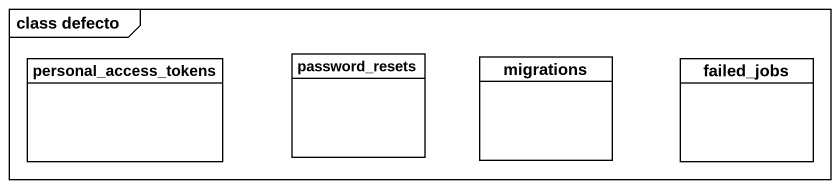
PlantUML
@startuml
mainframe class defecto
hide circle
hide empty members
class password_resets
class personal_access_tokens
class migrations
class failed_jobs
@enduml
